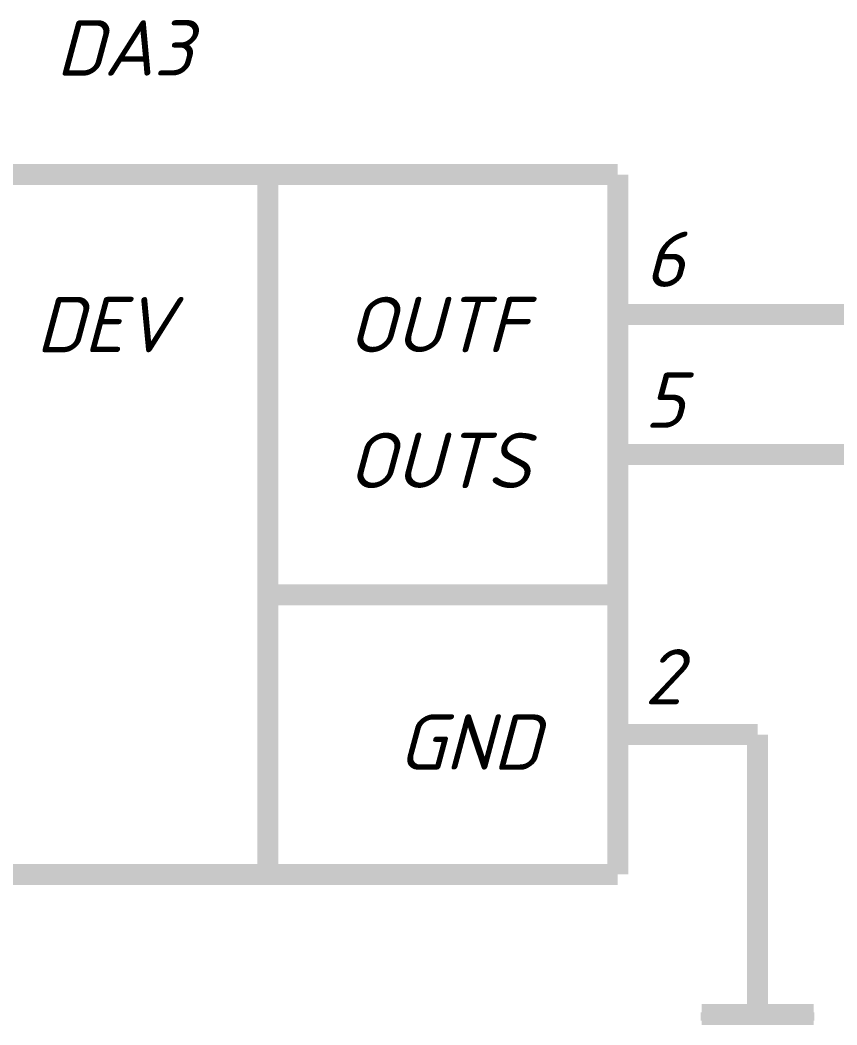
# Model space of a CAD drawing. Header units: inches. Extents: x 0 to 841, y 0 to 594.
# Drawn here: x 226.17 to 255.35, y 279.62 to 315.51 of the extents above; entities that cross this region are included whole.
import ezdxf

# ---------------------------------------------------------------- set-up
doc = ezdxf.new("R2010")
doc.units = ezdxf.units.IN
doc.layers.add('Sheet', color=255, linetype='Continuous')
doc.styles.get("Standard").update_dxf_attribs({"font": 'isocpeui.ttf'})

msp = doc.modelspace()

# ---------------------------------------------------------------- linework, layer by layer
at = {"layer": 'Sheet'}
for points in [[(247.519, 309.993, 0.749, 0.749, 0), (212.518, 309.993, 0.749, 0.749, 0)], [(235.021, 309.993, 0.749, 0.749, 0), (235.021, 284.996, 0.749, 0.749, 0)], [(247.519, 284.996, 0.749, 0.749, 0), (247.519, 309.993, 0.749, 0.749, 0)], [(247.519, 304.995, 0.749, 0.749, 0), (252.516, 304.995, 0.749, 0.749, 0)], [(247.519, 304.995, 0.3, 0.3, 0), (252.516, 304.995, 0.3, 0.3, 0)], [(252.516, 299.998, 0.749, 0.749, 0), (257.512, 299.998, 0.749, 0.749, 0), (257.512, 304.995, 0.749, 0.749, 0)], [(252.516, 304.995, 0.749, 0.749, 0), (257.512, 304.995, 0.749, 0.749, 0), (267.517, 304.995, 0.749, 0.749, 0)], [(247.519, 299.998, 0.749, 0.749, 0), (252.516, 299.998, 0.749, 0.749, 0)], [(247.519, 299.998, 0.3, 0.3, 0), (252.516, 299.998, 0.3, 0.3, 0)], [(235.021, 294.99, 0.749, 0.749, 0), (247.519, 294.99, 0.749, 0.749, 0)], [(247.519, 289.993, 0.749, 0.749, 0), (252.516, 289.993, 0.749, 0.749, 0)], [(252.516, 284.996, 0.749, 0.749, 0), (252.516, 289.993, 0.749, 0.749, 0)], [(247.519, 289.993, 0.3, 0.3, 0), (252.516, 289.993, 0.3, 0.3, 0)], [(212.518, 284.996, 0.749, 0.749, 0), (247.519, 284.996, 0.749, 0.749, 0)], [(252.516, 284.996, 0.749, 0.749, 0), (252.516, 279.998, 0.749, 0.749, 0)], [(252.516, 284.996, 0.3, 0.3, 0), (252.516, 279.92, 0.3, 0.3, 0)], [(250.517, 279.998, 0.749, 0.749, 0), (254.514, 279.998, 0.749, 0.749, 0)], [(250.483, 279.92, 0.3, 0.3, 0), (254.548, 279.92, 0.3, 0.3, 0)]]:
    msp.add_lwpolyline(points, format="xyseb", dxfattribs=at)

# ---------------------------------------------------------------- texts
for s, height, p in [('DA3', 1.9764, (227.453, 313.53)), ('6', 1.976, (248.473, 305.984)), ('DEV', 1.9764, (226.734, 303.648)), ('OUTF', 1.9764, (237.873, 303.648)), ('5', 1.976, (248.473, 300.953)), ('OUTS', 1.9764, (237.873, 298.797)), ('2', 1.976, (248.473, 291.071)), ('GND', 1.9764, (239.67, 288.735))]:
    msp.add_text(s, height=height, dxfattribs=at).set_placement(p)

doc.saveas('drawing.dxf')
